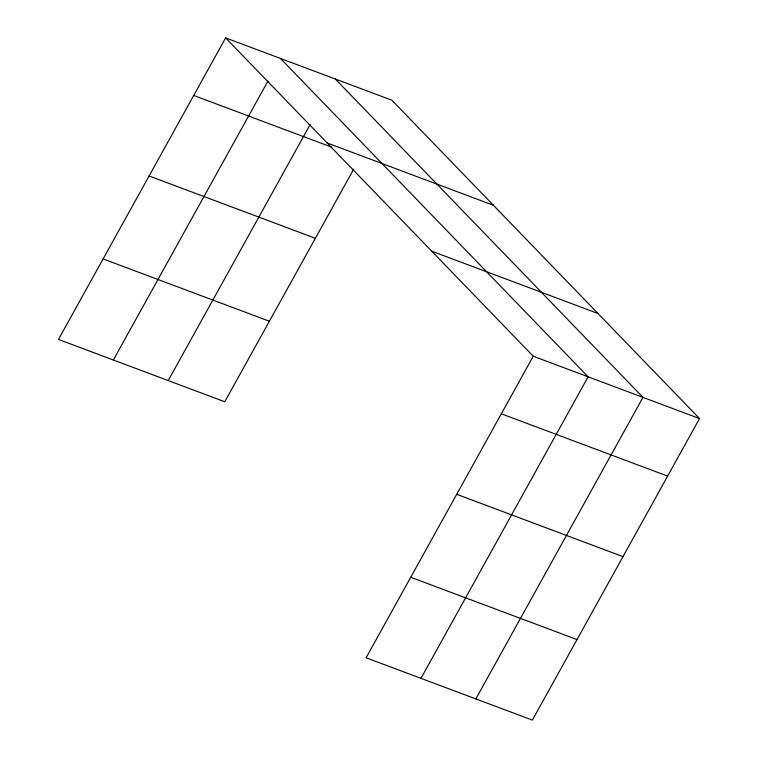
<?xml version="1.0" encoding="UTF-8"?>
<svg xmlns="http://www.w3.org/2000/svg" width="758" height="758" viewBox="0 0 758 758"><rect width="100%" height="100%" fill="white"/><g stroke="black" fill="none" stroke-linecap="round" stroke-linejoin="round"><path stroke-width="1.14" d="M225.628 37.9L533.244 356.241L366.105 657.773L532.372 720.1L699.52 418.568L391.895 100.227L225.628 37.9L58.48 339.432L224.756 401.759L353.702 169.129M113.349 360.003L267.962 81.078M168.219 380.573L310.306 124.255M420.974 678.344L588.113 376.811L280.498 58.47M475.844 698.914L642.983 397.372L335.368 79.031M327.143 142.949L493.411 205.276M193.726 95.451L331.18 146.967M431.728 251.192L598.005 313.509M149.089 175.97L315.366 238.287M533.244 356.241L699.52 418.568M103.107 258.923L269.384 321.24M501.341 413.792L667.618 476.109M456.714 494.301L622.991 556.628M410.732 577.264L577.009 639.581"/></g></svg>
